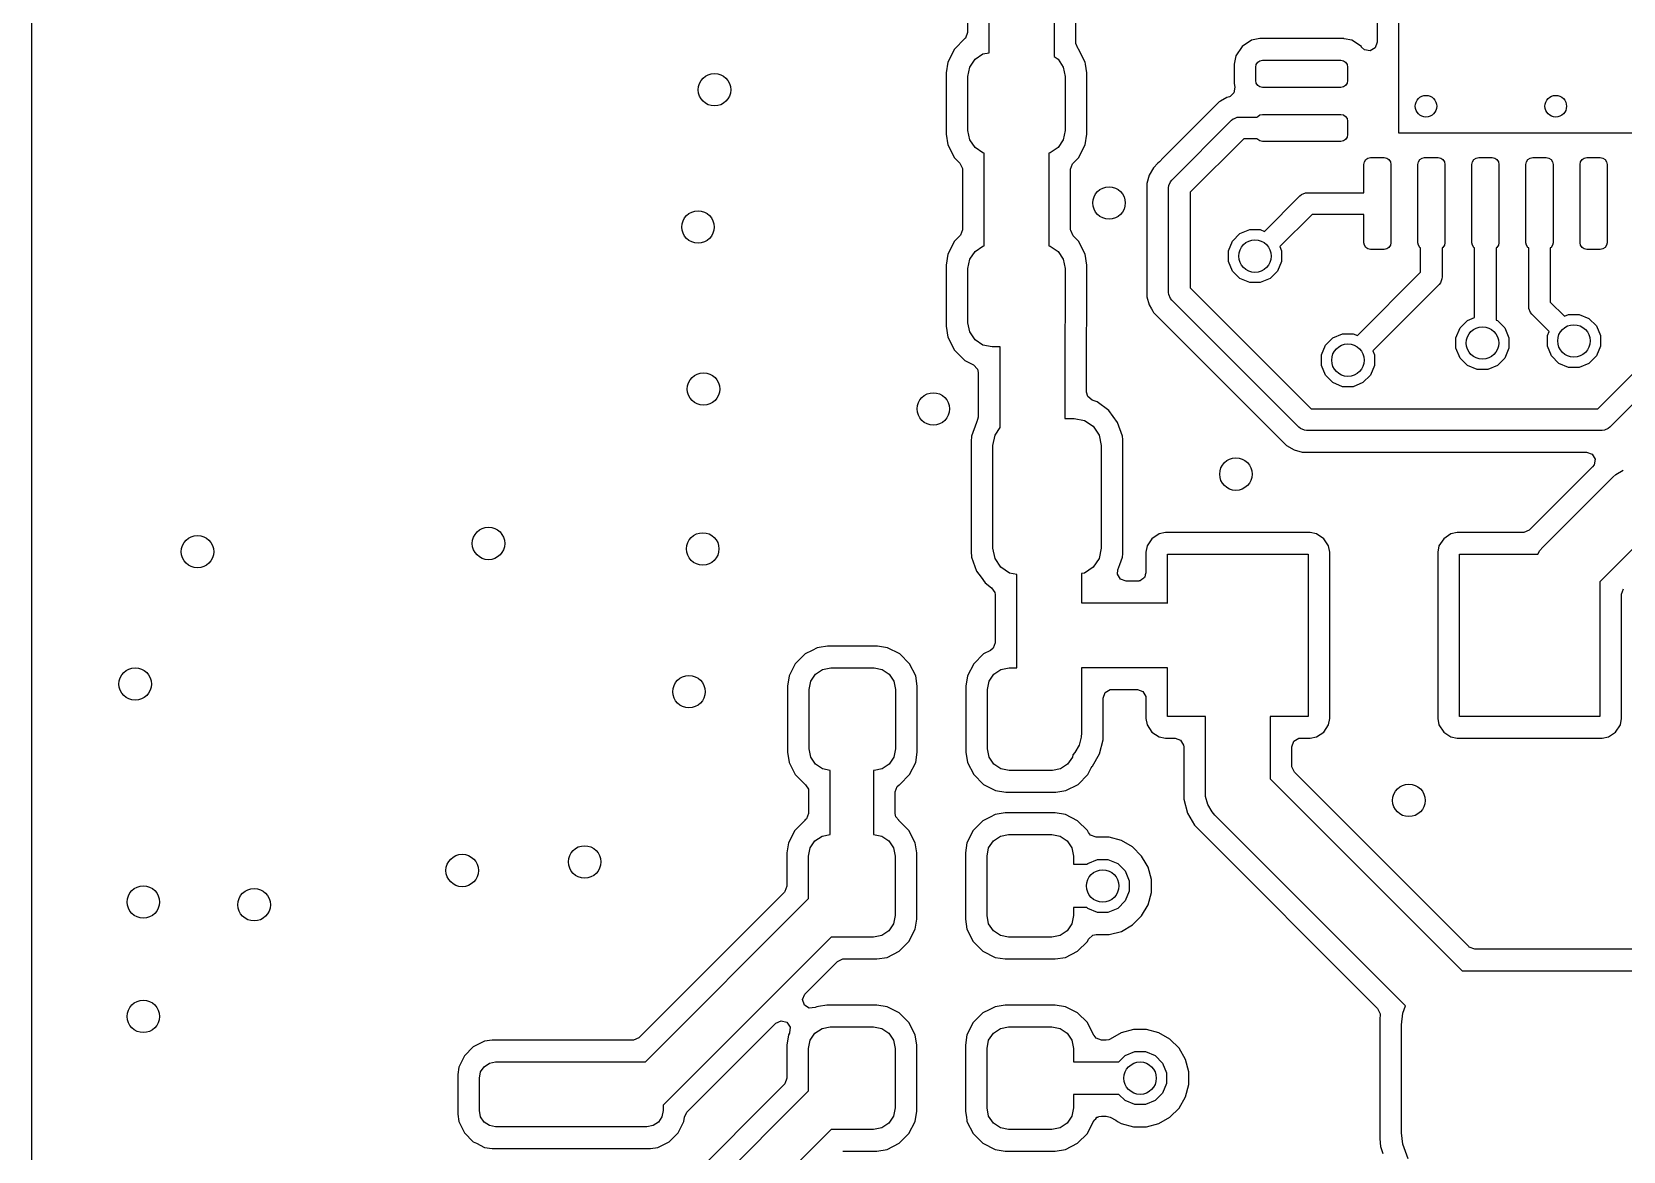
# Model space of a CAD drawing. Extents: x 4.94 to 6.9, y -4.14 to -2.94.
# Drawn here: x 4.943 to 5.522, y -3.782 to -3.375 of the extents above; entities that cross this region are included whole.
import ezdxf

# ---------------------------------------------------------------- set-up
doc = ezdxf.new("R2010")
doc.units = 0
doc.header["$MEASUREMENT"] = 0
doc.layers.add('BLACK', color=7, linetype='CONTINUOUS')

msp = doc.modelspace()

# ---------------------------------------------------------------- linework, layer by layer
at = {"layer": 'BLACK', "linetype": 'CONTINUOUS'}
for p, q in [((4.94266, -3.75444), (4.94266, -3.18183)), ((5.44059, -3.41161), (5.44059, -3.26988)), ((5.29134, -3.38227), (5.29134, -3.31665)), ((5.31496, -3.3265), (5.31496, -3.38367)), ((5.28344, -3.32766), (5.28344, -3.37492)), ((5.32285, -3.37862), (5.32285, -3.33713)), ((5.4327, -3.36208), (5.4327, -3.37847)), ((5.28253, -3.37712), (5.27872, -3.38094)), ((5.28272, -3.37692), (5.28253, -3.37712)), ((5.28344, -3.37492), (5.28272, -3.37692)), ((5.32287, -3.37889), (5.32285, -3.37862)), ((5.32377, -3.38082), (5.32287, -3.37889)), ((5.38685, -3.37775), (5.38342, -3.38003)), ((5.38987, -3.37715), (5.38685, -3.37775)), ((5.38685, -3.37775), (5.38685, -3.37775)), ((5.42045, -3.37715), (5.38987, -3.37715)), ((5.42064, -3.37718), (5.42045, -3.37715)), ((5.42045, -3.37715), (5.42045, -3.37715)), ((5.42347, -3.37775), (5.42064, -3.37718)), ((5.42689, -3.38003), (5.42347, -3.37775)), ((5.4327, -3.37847), (5.43197, -3.38047)), ((5.27872, -3.38094), (5.27631, -3.38566)), ((5.28426, -3.38752), (5.28618, -3.38464)), ((5.28618, -3.38464), (5.28905, -3.38272)), ((5.28905, -3.38272), (5.29134, -3.38227)), ((5.31496, -3.38367), (5.31642, -3.38464)), ((5.31642, -3.38464), (5.31834, -3.38752)), ((5.32388, -3.38094), (5.32377, -3.38082)), ((5.32629, -3.38566), (5.32388, -3.38094)), ((5.32388, -3.38094), (5.32388, -3.38094)), ((5.32388, -3.38094), (5.32388, -3.38094)), ((5.38113, -3.38346), (5.38053, -3.38648)), ((5.38342, -3.38003), (5.38113, -3.38346)), ((5.427, -3.38019), (5.42689, -3.38003)), ((5.42803, -3.38116), (5.427, -3.38019)), ((5.43013, -3.38153), (5.42803, -3.38116)), ((5.43197, -3.38047), (5.43013, -3.38153)), ((5.27631, -3.38566), (5.27569, -3.38959)), ((5.27569, -3.38959), (5.27569, -3.38959)), ((5.27569, -3.38959), (5.27569, -3.41191)), ((5.27631, -3.38566), (5.27631, -3.38566)), ((5.28358, -3.39091), (5.28426, -3.38752)), ((5.31834, -3.38752), (5.31902, -3.39091)), ((5.32642, -3.38648), (5.32629, -3.38566)), ((5.32629, -3.38566), (5.32629, -3.38566)), ((5.32629, -3.38566), (5.32629, -3.38566)), ((5.32691, -3.38959), (5.32642, -3.38648)), ((5.32691, -3.41191), (5.32691, -3.38959)), ((5.38053, -3.38648), (5.38053, -3.39344)), ((5.38843, -3.3875), (5.38861, -3.38656)), ((5.38843, -3.39242), (5.38843, -3.3875)), ((5.38861, -3.38656), (5.38915, -3.38576)), ((5.38915, -3.38576), (5.38994, -3.38523)), ((5.38994, -3.38523), (5.39089, -3.38504)), ((5.39089, -3.38504), (5.41943, -3.38504)), ((5.41943, -3.38504), (5.42037, -3.38523)), ((5.42037, -3.38523), (5.42117, -3.38576)), ((5.42117, -3.38576), (5.4217, -3.38656)), ((5.4217, -3.38656), (5.42189, -3.3875)), ((5.42189, -3.3875), (5.42189, -3.39242)), ((5.28358, -3.41059), (5.28358, -3.39091)), ((5.31902, -3.39091), (5.31902, -3.41059)), ((5.38081, -3.39482), (5.38048, -3.39692)), ((5.38053, -3.39344), (5.38081, -3.39482)), ((5.38861, -3.39336), (5.38843, -3.39242)), ((5.38915, -3.39416), (5.38861, -3.39336)), ((5.38994, -3.39469), (5.38915, -3.39416)), ((5.39089, -3.39488), (5.38994, -3.39469)), ((5.41943, -3.39488), (5.39089, -3.39488)), ((5.42037, -3.39469), (5.41943, -3.39488)), ((5.42117, -3.39416), (5.42037, -3.39469)), ((5.4217, -3.39336), (5.42117, -3.39416)), ((5.42189, -3.39242), (5.4217, -3.39336)), ((5.37514, -3.40018), (5.35476, -3.42056)), ((5.37554, -3.39994), (5.37514, -3.40018)), ((5.37564, -3.39989), (5.37554, -3.39994)), ((5.37554, -3.39994), (5.37554, -3.39994)), ((5.37784, -3.39862), (5.37564, -3.39989)), ((5.37884, -3.39835), (5.37784, -3.39862)), ((5.37911, -3.39822), (5.37884, -3.39835)), ((5.38048, -3.39692), (5.37911, -3.39822)), ((5.35783, -3.42865), (5.37962, -3.40686)), ((5.37962, -3.40686), (5.38021, -3.40637)), ((5.38021, -3.40637), (5.38069, -3.40618)), ((5.38069, -3.40618), (5.38163, -3.40578)), ((5.38163, -3.40578), (5.3824, -3.40571)), ((5.3824, -3.40571), (5.38897, -3.40571)), ((5.38897, -3.40571), (5.38915, -3.40545)), ((5.38915, -3.40545), (5.38994, -3.40491)), ((5.38994, -3.40491), (5.39089, -3.40472)), ((5.39089, -3.40472), (5.41943, -3.40472)), ((5.41943, -3.40472), (5.42037, -3.40491)), ((5.42037, -3.40491), (5.42117, -3.40545)), ((5.42117, -3.40545), (5.4217, -3.40624)), ((5.4217, -3.40624), (5.42189, -3.40719)), ((5.42189, -3.40719), (5.42189, -3.41211)), ((5.27569, -3.41191), (5.27569, -3.41191)), ((5.27569, -3.41191), (5.27631, -3.41583)), ((5.28426, -3.41398), (5.28358, -3.41059)), ((5.31902, -3.41059), (5.31834, -3.41398)), ((5.32629, -3.41583), (5.32691, -3.41191)), ((5.38403, -3.41358), (5.36455, -3.43307)), ((5.38897, -3.41358), (5.38403, -3.41358)), ((5.38915, -3.41385), (5.38897, -3.41358)), ((5.4217, -3.41305), (5.42117, -3.41385)), ((5.42189, -3.41211), (5.4217, -3.41305)), ((5.53635, -3.41161), (5.44059, -3.41161)), ((5.27631, -3.41583), (5.27631, -3.41583)), ((5.27631, -3.41583), (5.27631, -3.41583)), ((5.27631, -3.41583), (5.27631, -3.41583)), ((5.27631, -3.41583), (5.27872, -3.42056)), ((5.28618, -3.41685), (5.28426, -3.41398)), ((5.28905, -3.41877), (5.28618, -3.41685)), ((5.28949, -3.41886), (5.28905, -3.41877)), ((5.28949, -3.45263), (5.28949, -3.41886)), ((5.31355, -3.41877), (5.31311, -3.41886)), ((5.31311, -3.41886), (5.31311, -3.45263)), ((5.31642, -3.41685), (5.31355, -3.41877)), ((5.31834, -3.41398), (5.31642, -3.41685)), ((5.32388, -3.42056), (5.32629, -3.41583)), ((5.38994, -3.41438), (5.38915, -3.41385)), ((5.39089, -3.41457), (5.38994, -3.41438)), ((5.41943, -3.41457), (5.39089, -3.41457)), ((5.42037, -3.41438), (5.41943, -3.41457)), ((5.42117, -3.41385), (5.42037, -3.41438)), ((5.27872, -3.42056), (5.28068, -3.42252)), ((5.28068, -3.42252), (5.28158, -3.42445)), ((5.28158, -3.42445), (5.28159, -3.42472)), ((5.28159, -3.42472), (5.28159, -3.44677)), ((5.321, -3.42472), (5.32173, -3.42272)), ((5.321, -3.44677), (5.321, -3.42472)), ((5.32173, -3.42272), (5.32191, -3.42252)), ((5.32191, -3.42252), (5.32388, -3.42056)), ((5.35114, -3.42417), (5.34959, -3.42687)), ((5.35279, -3.42252), (5.35114, -3.42417)), ((5.35335, -3.42197), (5.35279, -3.42252)), ((5.35476, -3.42056), (5.35335, -3.42197)), ((5.4278, -3.42293), (5.42798, -3.42199)), ((5.4278, -3.43327), (5.4278, -3.42293)), ((5.42798, -3.42199), (5.42852, -3.42119)), ((5.42852, -3.42119), (5.42931, -3.42066)), ((5.42931, -3.42066), (5.43026, -3.42047)), ((5.43026, -3.42047), (5.43518, -3.42047)), ((5.43518, -3.42047), (5.43612, -3.42066)), ((5.43612, -3.42066), (5.43692, -3.42119)), ((5.43692, -3.42119), (5.43745, -3.42199)), ((5.43745, -3.42199), (5.43764, -3.42293)), ((5.43764, -3.42293), (5.43764, -3.45148)), ((5.44748, -3.42293), (5.44767, -3.42199)), ((5.44748, -3.45148), (5.44748, -3.42293)), ((5.44767, -3.42199), (5.4482, -3.42119)), ((5.4482, -3.42119), (5.449, -3.42066)), ((5.449, -3.42066), (5.44994, -3.42047)), ((5.44994, -3.42047), (5.45486, -3.42047)), ((5.45486, -3.42047), (5.4558, -3.42066)), ((5.4558, -3.42066), (5.4566, -3.42119)), ((5.4566, -3.42119), (5.45714, -3.42199)), ((5.45714, -3.42199), (5.45732, -3.42293)), ((5.45732, -3.42293), (5.45732, -3.45148)), ((5.46717, -3.42293), (5.46735, -3.42199)), ((5.46717, -3.45148), (5.46717, -3.42293)), ((5.46735, -3.42199), (5.46789, -3.42119)), ((5.46789, -3.42119), (5.46868, -3.42066)), ((5.46868, -3.42066), (5.46963, -3.42047)), ((5.46963, -3.42047), (5.47455, -3.42047)), ((5.47455, -3.42047), (5.47549, -3.42066)), ((5.47549, -3.42066), (5.47629, -3.42119)), ((5.47629, -3.42119), (5.47682, -3.42199)), ((5.47682, -3.42199), (5.47701, -3.42293)), ((5.47701, -3.42293), (5.47701, -3.45148)), ((5.48685, -3.42293), (5.48704, -3.42199)), ((5.48685, -3.45148), (5.48685, -3.42293)), ((5.48704, -3.42199), (5.48757, -3.42119)), ((5.48757, -3.42119), (5.48837, -3.42066)), ((5.48837, -3.42066), (5.48931, -3.42047)), ((5.48931, -3.42047), (5.49423, -3.42047)), ((5.49423, -3.42047), (5.49517, -3.42066)), ((5.49517, -3.42066), (5.49597, -3.42119)), ((5.49597, -3.42119), (5.49651, -3.42199)), ((5.49651, -3.42199), (5.49669, -3.42293)), ((5.49669, -3.42293), (5.49669, -3.45148)), ((5.50654, -3.42293), (5.50672, -3.42199)), ((5.50654, -3.45148), (5.50654, -3.42293)), ((5.50672, -3.42199), (5.50726, -3.42119)), ((5.50726, -3.42119), (5.50805, -3.42066)), ((5.50805, -3.42066), (5.509, -3.42047)), ((5.509, -3.42047), (5.51392, -3.42047)), ((5.51392, -3.42047), (5.51486, -3.42066)), ((5.51486, -3.42066), (5.51566, -3.42119)), ((5.51566, -3.42119), (5.51619, -3.42199)), ((5.51619, -3.42199), (5.51638, -3.42293)), ((5.51638, -3.42293), (5.51638, -3.45148)), ((5.34959, -3.42687), (5.34878, -3.42988)), ((5.34878, -3.42988), (5.34878, -3.47112)), ((5.34959, -3.42687), (5.34959, -3.42687)), ((5.35667, -3.43144), (5.35675, -3.43067)), ((5.35675, -3.43067), (5.35734, -3.42925)), ((5.35734, -3.42925), (5.35783, -3.42865)), ((5.35667, -3.46957), (5.35667, -3.43144)), ((5.36455, -3.43307), (5.36455, -3.46794)), ((5.3916, -3.44733), (5.40451, -3.43442)), ((5.40451, -3.43442), (5.40511, -3.43393)), ((5.40511, -3.43393), (5.40652, -3.43334)), ((5.40652, -3.43334), (5.40729, -3.43327)), ((5.40729, -3.43327), (5.4278, -3.43327)), ((5.40892, -3.44114), (5.39717, -3.4529)), ((5.4278, -3.44114), (5.40892, -3.44114)), ((5.4278, -3.45148), (5.4278, -3.44114)), ((5.28159, -3.44677), (5.28087, -3.44877)), ((5.32102, -3.44704), (5.321, -3.44677)), ((5.32191, -3.44897), (5.32102, -3.44704)), ((5.37997, -3.45088), (5.38268, -3.44816)), ((5.38268, -3.44816), (5.38623, -3.44669)), ((5.38623, -3.44669), (5.39007, -3.44669)), ((5.39007, -3.44669), (5.3916, -3.44733)), ((5.27872, -3.45094), (5.27631, -3.45566)), ((5.28068, -3.44897), (5.27872, -3.45094)), ((5.28087, -3.44877), (5.28068, -3.44897)), ((5.28618, -3.45464), (5.28905, -3.45272)), ((5.28905, -3.45272), (5.28949, -3.45263)), ((5.31311, -3.45263), (5.31355, -3.45272)), ((5.31355, -3.45272), (5.31642, -3.45464)), ((5.32388, -3.45094), (5.32191, -3.44897)), ((5.32629, -3.45566), (5.32388, -3.45094)), ((5.32388, -3.45094), (5.32388, -3.45094)), ((5.32388, -3.45094), (5.32388, -3.45094)), ((5.3785, -3.45443), (5.37997, -3.45088)), ((5.39717, -3.4529), (5.3978, -3.45443)), ((5.42798, -3.45242), (5.4278, -3.45148)), ((5.42852, -3.45322), (5.42798, -3.45242)), ((5.42931, -3.45375), (5.42852, -3.45322)), ((5.43026, -3.45394), (5.42931, -3.45375)), ((5.43518, -3.45394), (5.43026, -3.45394)), ((5.43612, -3.45375), (5.43518, -3.45394)), ((5.43692, -3.45322), (5.43612, -3.45375)), ((5.43745, -3.45242), (5.43692, -3.45322)), ((5.43764, -3.45148), (5.43745, -3.45242)), ((5.44767, -3.45242), (5.44748, -3.45148)), ((5.4482, -3.45322), (5.44767, -3.45242)), ((5.44846, -3.45339), (5.4482, -3.45322)), ((5.44846, -3.46222), (5.44846, -3.45339)), ((5.4566, -3.45322), (5.45634, -3.45339)), ((5.45634, -3.45339), (5.45634, -3.46385)), ((5.45714, -3.45242), (5.4566, -3.45322)), ((5.45732, -3.45148), (5.45714, -3.45242)), ((5.46735, -3.45242), (5.46717, -3.45148)), ((5.46789, -3.45322), (5.46735, -3.45242)), ((5.46815, -3.45339), (5.46789, -3.45322)), ((5.46815, -3.47873), (5.46815, -3.45339)), ((5.47629, -3.45322), (5.47602, -3.45339)), ((5.47602, -3.45339), (5.47602, -3.47963)), ((5.47682, -3.45242), (5.47629, -3.45322)), ((5.47701, -3.45148), (5.47682, -3.45242)), ((5.48704, -3.45242), (5.48685, -3.45148)), ((5.48757, -3.45322), (5.48704, -3.45242)), ((5.48783, -3.45339), (5.48757, -3.45322)), ((5.48783, -3.4747), (5.48783, -3.45339)), ((5.49597, -3.45322), (5.49571, -3.45339)), ((5.49571, -3.45339), (5.49571, -3.47307)), ((5.49651, -3.45242), (5.49597, -3.45322)), ((5.49669, -3.45148), (5.49651, -3.45242)), ((5.50672, -3.45242), (5.50654, -3.45148)), ((5.50726, -3.45322), (5.50672, -3.45242)), ((5.50805, -3.45375), (5.50726, -3.45322)), ((5.509, -3.45394), (5.50805, -3.45375)), ((5.51392, -3.45394), (5.509, -3.45394)), ((5.51486, -3.45375), (5.51392, -3.45394)), ((5.51566, -3.45322), (5.51486, -3.45375)), ((5.51619, -3.45242), (5.51566, -3.45322)), ((5.51638, -3.45148), (5.51619, -3.45242)), ((5.27631, -3.45566), (5.27569, -3.45959)), ((5.27569, -3.45959), (5.27569, -3.45959)), ((5.27569, -3.45959), (5.27569, -3.48191)), ((5.27631, -3.45566), (5.27631, -3.45566)), ((5.28358, -3.46091), (5.28426, -3.45752)), ((5.28426, -3.45752), (5.28618, -3.45464)), ((5.31642, -3.45464), (5.31834, -3.45752)), ((5.31834, -3.45752), (5.31902, -3.46091)), ((5.32691, -3.45959), (5.32629, -3.45566)), ((5.32691, -3.48191), (5.32691, -3.45959)), ((5.3785, -3.45827), (5.3785, -3.45443)), ((5.37997, -3.46182), (5.3785, -3.45827)), ((5.3978, -3.45827), (5.39633, -3.46182)), ((5.3978, -3.45443), (5.3978, -3.45827)), ((5.28358, -3.48059), (5.28358, -3.46091)), ((5.31902, -3.46091), (5.31902, -3.48059)), ((5.38268, -3.46453), (5.37997, -3.46182)), ((5.38623, -3.466), (5.38268, -3.46453)), ((5.39362, -3.46453), (5.39007, -3.466)), ((5.39633, -3.46182), (5.39362, -3.46453)), ((5.42545, -3.48523), (5.44846, -3.46222)), ((5.45626, -3.46462), (5.45568, -3.46604)), ((5.45634, -3.46385), (5.45626, -3.46462)), ((5.34878, -3.47112), (5.34959, -3.47413)), ((5.35675, -3.47034), (5.35667, -3.46957)), ((5.35734, -3.47175), (5.35675, -3.47034)), ((5.36455, -3.46794), (5.40858, -3.51197)), ((5.39007, -3.466), (5.38623, -3.466)), ((5.45519, -3.46663), (5.43102, -3.4908)), ((5.45568, -3.46604), (5.45519, -3.46663)), ((5.34959, -3.47413), (5.34959, -3.47413)), ((5.34959, -3.47413), (5.35044, -3.4756)), ((5.35044, -3.4756), (5.3509, -3.47641)), ((5.3509, -3.47641), (5.35104, -3.47666)), ((5.35104, -3.47666), (5.35114, -3.47683)), ((5.35114, -3.47683), (5.39748, -3.52317)), ((5.35783, -3.47235), (5.35734, -3.47175)), ((5.40416, -3.51869), (5.35783, -3.47235)), ((5.48791, -3.47547), (5.48783, -3.4747)), ((5.4885, -3.47689), (5.48791, -3.47547)), ((5.48899, -3.47749), (5.4885, -3.47689)), ((5.49529, -3.48379), (5.48899, -3.47749)), ((5.49571, -3.47307), (5.50086, -3.47823)), ((5.27569, -3.48191), (5.27569, -3.48191)), ((5.27569, -3.48191), (5.27631, -3.48583)), ((5.28426, -3.48398), (5.28358, -3.48059)), ((5.31902, -3.48059), (5.3189, -3.48118)), ((5.3189, -3.48118), (5.3189, -3.51546)), ((5.32679, -3.4829), (5.32683, -3.48241)), ((5.32679, -3.50589), (5.32679, -3.4829)), ((5.32683, -3.48241), (5.32691, -3.48191)), ((5.32691, -3.48191), (5.32691, -3.48191)), ((5.46135, -3.48608), (5.46282, -3.48253)), ((5.46282, -3.48253), (5.46553, -3.47982)), ((5.46553, -3.47982), (5.46815, -3.47873)), ((5.47602, -3.47963), (5.47647, -3.47982)), ((5.47647, -3.47982), (5.47918, -3.48253)), ((5.47918, -3.48253), (5.48065, -3.48608)), ((5.50086, -3.47823), (5.50239, -3.47759)), ((5.50239, -3.47759), (5.50623, -3.47759)), ((5.50623, -3.47759), (5.50978, -3.47906)), ((5.50978, -3.47906), (5.5125, -3.48178)), ((5.5125, -3.48178), (5.51397, -3.48532)), ((5.27631, -3.48583), (5.27631, -3.48583)), ((5.27631, -3.48583), (5.27872, -3.49056)), ((5.28618, -3.48685), (5.28426, -3.48398)), ((5.28905, -3.48877), (5.28618, -3.48685)), ((5.29244, -3.48945), (5.28905, -3.48877)), ((5.41235, -3.49233), (5.41382, -3.48878)), ((5.41382, -3.48878), (5.41653, -3.48607)), ((5.41653, -3.48607), (5.42008, -3.4846)), ((5.42008, -3.4846), (5.42392, -3.4846)), ((5.42392, -3.4846), (5.42545, -3.48523)), ((5.46135, -3.48992), (5.46135, -3.48608)), ((5.48065, -3.48608), (5.48065, -3.48992)), ((5.49466, -3.48532), (5.49529, -3.48379)), ((5.49466, -3.48916), (5.49466, -3.48532)), ((5.51397, -3.48532), (5.51397, -3.48916)), ((5.27872, -3.49056), (5.28247, -3.49431)), ((5.28247, -3.49431), (5.28247, -3.49431)), ((5.28247, -3.49431), (5.28247, -3.49431)), ((5.28247, -3.49431), (5.28568, -3.49595)), ((5.29528, -3.48945), (5.29244, -3.48945)), ((5.29528, -3.51882), (5.29528, -3.48945)), ((5.41235, -3.49617), (5.41235, -3.49233)), ((5.43102, -3.4908), (5.43165, -3.49233)), ((5.43165, -3.49233), (5.43165, -3.49617)), ((5.46282, -3.49347), (5.46135, -3.48992)), ((5.46553, -3.49618), (5.46282, -3.49347)), ((5.47918, -3.49347), (5.47647, -3.49618)), ((5.48065, -3.48992), (5.47918, -3.49347)), ((5.49613, -3.49271), (5.49466, -3.48916)), ((5.49885, -3.49543), (5.49613, -3.49271)), ((5.5125, -3.49271), (5.50978, -3.49543)), ((5.51397, -3.48916), (5.5125, -3.49271)), ((5.28568, -3.49595), (5.28713, -3.4975)), ((5.28713, -3.4975), (5.28738, -3.49872)), ((5.28738, -3.49872), (5.28738, -3.51497)), ((5.41382, -3.49972), (5.41235, -3.49617)), ((5.41653, -3.50244), (5.41382, -3.49972)), ((5.43018, -3.49972), (5.42747, -3.50244)), ((5.43165, -3.49617), (5.43018, -3.49972)), ((5.46908, -3.49765), (5.46553, -3.49618)), ((5.47292, -3.49765), (5.46908, -3.49765)), ((5.47647, -3.49618), (5.47292, -3.49765)), ((5.50239, -3.4969), (5.49885, -3.49543)), ((5.50623, -3.4969), (5.50239, -3.4969)), ((5.50978, -3.49543), (5.50623, -3.4969)), ((5.513, -3.51197), (5.52794, -3.49703)), ((5.32723, -3.50748), (5.32679, -3.50589)), ((5.42008, -3.50391), (5.41653, -3.50244)), ((5.42392, -3.50391), (5.42008, -3.50391)), ((5.42747, -3.50244), (5.42392, -3.50391)), ((5.53466, -3.50144), (5.51741, -3.51869)), ((5.32887, -3.50883), (5.32723, -3.50748)), ((5.33063, -3.50944), (5.32887, -3.50883)), ((5.33493, -3.51262), (5.33063, -3.50944)), ((5.40858, -3.51197), (5.513, -3.51197)), ((5.2867, -3.51692), (5.28494, -3.52196)), ((5.28677, -3.51682), (5.2867, -3.51692)), ((5.2867, -3.51692), (5.2867, -3.51692)), ((5.28681, -3.51671), (5.28677, -3.51682)), ((5.28738, -3.51497), (5.28681, -3.51671)), ((5.28681, -3.51671), (5.28681, -3.51671)), ((5.28681, -3.51671), (5.28681, -3.51671)), ((5.3189, -3.51546), (5.32224, -3.51546)), ((5.32224, -3.51546), (5.32601, -3.51621)), ((5.32601, -3.51621), (5.3292, -3.51834)), ((5.33649, -3.51474), (5.33493, -3.51262)), ((5.3381, -3.51692), (5.33649, -3.51474)), ((5.33987, -3.52196), (5.3381, -3.51692)), ((5.28487, -3.5227), (5.28482, -3.52316)), ((5.28482, -3.52316), (5.28482, -3.56484)), ((5.28494, -3.52196), (5.28487, -3.5227)), ((5.28494, -3.52196), (5.28494, -3.52196)), ((5.29272, -3.5253), (5.29347, -3.52153)), ((5.29347, -3.52153), (5.29528, -3.51882)), ((5.3292, -3.51834), (5.33134, -3.52153)), ((5.33134, -3.52153), (5.33209, -3.5253)), ((5.33998, -3.52316), (5.33987, -3.52196)), ((5.33998, -3.56484), (5.33998, -3.52316)), ((5.39748, -3.52317), (5.39968, -3.52537)), ((5.40476, -3.51918), (5.40416, -3.51869)), ((5.40618, -3.51977), (5.40476, -3.51918)), ((5.40695, -3.51984), (5.40618, -3.51977)), ((5.51463, -3.51984), (5.40695, -3.51984)), ((5.5154, -3.51977), (5.51463, -3.51984)), ((5.51681, -3.51918), (5.5154, -3.51977)), ((5.51741, -3.51869), (5.51681, -3.51918)), ((5.29272, -3.5627), (5.29272, -3.5253)), ((5.33209, -3.5253), (5.33209, -3.5627)), ((5.39968, -3.52537), (5.40238, -3.52693)), ((5.40238, -3.52693), (5.40539, -3.52774)), ((5.40539, -3.52774), (5.40539, -3.52774)), ((5.40539, -3.52774), (5.50894, -3.52774)), ((5.50894, -3.52774), (5.51093, -3.52846)), ((5.51093, -3.52846), (5.512, -3.53031)), ((5.51113, -3.53305), (5.48802, -3.55616)), ((5.51163, -3.5324), (5.51113, -3.53305)), ((5.512, -3.53031), (5.51163, -3.5324)), ((5.51962, -3.53587), (5.52229, -3.53432)), ((5.49295, -3.5624), (5.51846, -3.53688)), ((5.51846, -3.53688), (5.51962, -3.53587)), ((5.35322, -3.55752), (5.35061, -3.55927)), ((5.35552, -3.55707), (5.35322, -3.55752)), ((5.40826, -3.55707), (5.35552, -3.55707)), ((5.41056, -3.55752), (5.40826, -3.55707)), ((5.41317, -3.55927), (5.41056, -3.55752)), ((5.41056, -3.55752), (5.41056, -3.55752)), ((5.41056, -3.55752), (5.41056, -3.55752)), ((5.45952, -3.55752), (5.45691, -3.55927)), ((5.46182, -3.55707), (5.45952, -3.55752)), ((5.48583, -3.55707), (5.46182, -3.55707)), ((5.4861, -3.55706), (5.48583, -3.55707)), ((5.48802, -3.55616), (5.4861, -3.55706)), ((5.5317, -3.55705), (5.51378, -3.57497)), ((5.29347, -3.56647), (5.29272, -3.5627)), ((5.33209, -3.5627), (5.33134, -3.56647)), ((5.34886, -3.56188), (5.34841, -3.56418)), ((5.34841, -3.56418), (5.34841, -3.57167)), ((5.35061, -3.55927), (5.34886, -3.56188)), ((5.41492, -3.56188), (5.41317, -3.55927)), ((5.41537, -3.56418), (5.41492, -3.56188)), ((5.41537, -3.62479), (5.41537, -3.56418)), ((5.45516, -3.56188), (5.4547, -3.56418)), ((5.4547, -3.56418), (5.4547, -3.62479)), ((5.45691, -3.55927), (5.45516, -3.56188)), ((5.49112, -3.56496), (5.49193, -3.56356)), ((5.49193, -3.56356), (5.49295, -3.5624)), ((5.28482, -3.56484), (5.28484, -3.56501)), ((5.28484, -3.56501), (5.28494, -3.56604)), ((5.28494, -3.56604), (5.28494, -3.56604)), ((5.28494, -3.56604), (5.2867, -3.57108)), ((5.2956, -3.56966), (5.29347, -3.56647)), ((5.29879, -3.57179), (5.2956, -3.56966)), ((5.3292, -3.56966), (5.32601, -3.57179)), ((5.33134, -3.56647), (5.3292, -3.56966)), ((5.33825, -3.57065), (5.33896, -3.56862)), ((5.33896, -3.56862), (5.33987, -3.56604)), ((5.33987, -3.56604), (5.33998, -3.56484)), ((5.3563, -3.5827), (5.3563, -3.56496)), ((5.3563, -3.56496), (5.40748, -3.56496)), ((5.40748, -3.56496), (5.40748, -3.62402)), ((5.4626, -3.62402), (5.4626, -3.56496)), ((5.4626, -3.56496), (5.49112, -3.56496)), ((5.2867, -3.57108), (5.2867, -3.57108)), ((5.2867, -3.57108), (5.28836, -3.57332)), ((5.28836, -3.57332), (5.28988, -3.57538)), ((5.28988, -3.57538), (5.29222, -3.57711)), ((5.30138, -3.57231), (5.29879, -3.57179)), ((5.30138, -3.6063), (5.30138, -3.57231)), ((5.32601, -3.57179), (5.325, -3.572)), ((5.325, -3.572), (5.325, -3.58268)), ((5.33813, -3.57221), (5.33825, -3.57065)), ((5.33919, -3.57406), (5.33813, -3.57221)), ((5.34119, -3.57478), (5.33919, -3.57406)), ((5.3453, -3.57478), (5.34119, -3.57478)), ((5.34584, -3.57474), (5.3453, -3.57478)), ((5.34595, -3.57467), (5.34584, -3.57474)), ((5.34636, -3.5746), (5.34595, -3.57467)), ((5.34698, -3.57408), (5.34636, -3.5746)), ((5.34768, -3.57367), (5.34698, -3.57408)), ((5.34777, -3.57341), (5.34768, -3.57367)), ((5.34799, -3.57323), (5.34777, -3.57341)), ((5.34813, -3.57243), (5.34799, -3.57323)), ((5.34841, -3.57167), (5.34813, -3.57243)), ((5.51378, -3.57497), (5.51378, -3.62402)), ((5.29222, -3.57711), (5.2934, -3.57889)), ((5.2934, -3.57889), (5.29348, -3.57962)), ((5.29348, -3.57962), (5.29348, -3.59718)), ((5.52167, -3.57953), (5.5224, -3.57753)), ((5.52167, -3.62479), (5.52167, -3.57953)), ((5.325, -3.58268), (5.35602, -3.58268)), ((5.35602, -3.58268), (5.3563, -3.5827)), ((5.22871, -3.59899), (5.22683, -3.59995)), ((5.22941, -3.59888), (5.22871, -3.59899)), ((5.2324, -3.59841), (5.22941, -3.59888)), ((5.25063, -3.59841), (5.2324, -3.59841)), ((5.25064, -3.59841), (5.25063, -3.59841)), ((5.25063, -3.59841), (5.25063, -3.59841)), ((5.25063, -3.59841), (5.25063, -3.59841)), ((5.25433, -3.59899), (5.25064, -3.59841)), ((5.25878, -3.60126), (5.25433, -3.59899)), ((5.25433, -3.59899), (5.25433, -3.59899)), ((5.29276, -3.59918), (5.29179, -3.59995)), ((5.29348, -3.59718), (5.29276, -3.59918)), ((5.22073, -3.60479), (5.21846, -3.60924)), ((5.22426, -3.60126), (5.22073, -3.60479)), ((5.22073, -3.60479), (5.22073, -3.60479)), ((5.22683, -3.59995), (5.22426, -3.60126)), ((5.26231, -3.60479), (5.25878, -3.60126)), ((5.25878, -3.60126), (5.25878, -3.60126)), ((5.26458, -3.60924), (5.26231, -3.60479)), ((5.26231, -3.60479), (5.26231, -3.60479)), ((5.26231, -3.60479), (5.26231, -3.60479)), ((5.28569, -3.60479), (5.28342, -3.60924)), ((5.28922, -3.60126), (5.28569, -3.60479)), ((5.28569, -3.60479), (5.28569, -3.60479)), ((5.29179, -3.59995), (5.28922, -3.60126)), ((5.28922, -3.60126), (5.28922, -3.60126)), ((5.21846, -3.60924), (5.21788, -3.61293)), ((5.21846, -3.60924), (5.21846, -3.60924)), ((5.22637, -3.61116), (5.22808, -3.60861)), ((5.22808, -3.60861), (5.23063, -3.6069)), ((5.23063, -3.6069), (5.23365, -3.6063)), ((5.23365, -3.6063), (5.24939, -3.6063)), ((5.24939, -3.6063), (5.25241, -3.6069)), ((5.25241, -3.6069), (5.25496, -3.60861)), ((5.25496, -3.60861), (5.25667, -3.61116)), ((5.26516, -3.61293), (5.26458, -3.60924)), ((5.28342, -3.60924), (5.28284, -3.61293)), ((5.28342, -3.60924), (5.28342, -3.60924)), ((5.29133, -3.61116), (5.29304, -3.60861)), ((5.29304, -3.60861), (5.29559, -3.6069)), ((5.29559, -3.6069), (5.29861, -3.6063)), ((5.29861, -3.6063), (5.30138, -3.6063)), ((5.35602, -3.6063), (5.325, -3.6063)), ((5.325, -3.6063), (5.325, -3.61381)), ((5.3563, -3.60628), (5.35602, -3.6063)), ((5.3563, -3.62402), (5.3563, -3.60628)), ((5.21788, -3.61293), (5.21788, -3.61293)), ((5.21788, -3.61293), (5.21788, -3.63707)), ((5.22577, -3.61417), (5.22637, -3.61116)), ((5.22577, -3.63583), (5.22577, -3.61417)), ((5.25667, -3.61116), (5.25727, -3.61417)), ((5.25727, -3.61417), (5.25727, -3.63583)), ((5.26516, -3.63707), (5.26516, -3.61293)), ((5.28284, -3.61293), (5.28284, -3.61293)), ((5.28284, -3.61293), (5.28284, -3.63707)), ((5.29073, -3.61417), (5.29133, -3.61116)), ((5.29073, -3.63583), (5.29073, -3.61417)), ((5.325, -3.61381), (5.325, -3.63)), ((5.33289, -3.6173), (5.33362, -3.6153)), ((5.33362, -3.6153), (5.33546, -3.61424)), ((5.33546, -3.61424), (5.336, -3.61419)), ((5.336, -3.61419), (5.3453, -3.61419)), ((5.3453, -3.61419), (5.34729, -3.61492)), ((5.34729, -3.61492), (5.34836, -3.61676)), ((5.33289, -3.63259), (5.33289, -3.6173)), ((5.34836, -3.61676), (5.34841, -3.6173)), ((5.34841, -3.6173), (5.34841, -3.62479)), ((5.34841, -3.62479), (5.34886, -3.6271)), ((5.34886, -3.6271), (5.34886, -3.6271)), ((5.34886, -3.6271), (5.35061, -3.62971)), ((5.37008, -3.62402), (5.3563, -3.62402)), ((5.37008, -3.65157), (5.37008, -3.62402)), ((5.40748, -3.62402), (5.3937, -3.62402)), ((5.3937, -3.62402), (5.3937, -3.64668)), ((5.41317, -3.62971), (5.41492, -3.6271)), ((5.41492, -3.6271), (5.41537, -3.62479)), ((5.4547, -3.62479), (5.45516, -3.6271)), ((5.45516, -3.6271), (5.45516, -3.6271)), ((5.45516, -3.6271), (5.45691, -3.62971)), ((5.51378, -3.62402), (5.4626, -3.62402)), ((5.51947, -3.62971), (5.52122, -3.6271)), ((5.52122, -3.6271), (5.52167, -3.62479)), ((5.3249, -3.63154), (5.3241, -3.63452)), ((5.325, -3.63), (5.3249, -3.63154)), ((5.33155, -3.63761), (5.33289, -3.63259)), ((5.35061, -3.62971), (5.35322, -3.63145)), ((5.35322, -3.63145), (5.35322, -3.63145)), ((5.35322, -3.63145), (5.35552, -3.63191)), ((5.35552, -3.63191), (5.35907, -3.63191)), ((5.35907, -3.63191), (5.36107, -3.63264)), ((5.36107, -3.63264), (5.36214, -3.63448)), ((5.40159, -3.63502), (5.40232, -3.63302)), ((5.40232, -3.63302), (5.40416, -3.63196)), ((5.40416, -3.63196), (5.4047, -3.63191)), ((5.4047, -3.63191), (5.40826, -3.63191)), ((5.40826, -3.63191), (5.41056, -3.63145)), ((5.41056, -3.63145), (5.41317, -3.62971)), ((5.45691, -3.62971), (5.45952, -3.63145)), ((5.45952, -3.63145), (5.45952, -3.63145)), ((5.45952, -3.63145), (5.46182, -3.63191)), ((5.46182, -3.63191), (5.51456, -3.63191)), ((5.51456, -3.63191), (5.51686, -3.63145)), ((5.51686, -3.63145), (5.51947, -3.62971)), ((5.21788, -3.63707), (5.21846, -3.64076)), ((5.22637, -3.63884), (5.22577, -3.63583)), ((5.22808, -3.64139), (5.22637, -3.63884)), ((5.25667, -3.63884), (5.25496, -3.64139)), ((5.25727, -3.63583), (5.25667, -3.63884)), ((5.26458, -3.64076), (5.26516, -3.63707)), ((5.28284, -3.63707), (5.28342, -3.64076)), ((5.29133, -3.63884), (5.29073, -3.63583)), ((5.29304, -3.64139), (5.29133, -3.63884)), ((5.32163, -3.63884), (5.31992, -3.64139)), ((5.32181, -3.63794), (5.32163, -3.63884)), ((5.32256, -3.63719), (5.32181, -3.63794)), ((5.3241, -3.63452), (5.32256, -3.63719)), ((5.32896, -3.6421), (5.33155, -3.63761)), ((5.36214, -3.63448), (5.36219, -3.63502)), ((5.36219, -3.63502), (5.36219, -3.65417)), ((5.40159, -3.64212), (5.40159, -3.63502)), ((5.21846, -3.64076), (5.21846, -3.64076)), ((5.21846, -3.64076), (5.22073, -3.64521)), ((5.22073, -3.64521), (5.22426, -3.64874)), ((5.23063, -3.6431), (5.22808, -3.64139)), ((5.23346, -3.64366), (5.23063, -3.6431)), ((5.23346, -3.66705), (5.23346, -3.64366)), ((5.24939, -3.6437), (5.24921, -3.6437)), ((5.24921, -3.6437), (5.24921, -3.66705)), ((5.25241, -3.6431), (5.24939, -3.6437)), ((5.25496, -3.64139), (5.25241, -3.6431)), ((5.25878, -3.64874), (5.26231, -3.64521)), ((5.26231, -3.64521), (5.26458, -3.64076)), ((5.26231, -3.64521), (5.26231, -3.64521)), ((5.26458, -3.64076), (5.26458, -3.64076)), ((5.26458, -3.64076), (5.26458, -3.64076)), ((5.28342, -3.64076), (5.28342, -3.64076)), ((5.28342, -3.64076), (5.28569, -3.64521)), ((5.28569, -3.64521), (5.28922, -3.64874)), ((5.29559, -3.6431), (5.29304, -3.64139)), ((5.29861, -3.6437), (5.29559, -3.6431)), ((5.31435, -3.6437), (5.29861, -3.6437)), ((5.31737, -3.6431), (5.31435, -3.6437)), ((5.31992, -3.64139), (5.31737, -3.6431)), ((5.32374, -3.64874), (5.32727, -3.64521)), ((5.32727, -3.64521), (5.32853, -3.64275)), ((5.32853, -3.64275), (5.32886, -3.64228)), ((5.32883, -3.64226), (5.32896, -3.6421)), ((5.32886, -3.64228), (5.32883, -3.64226)), ((5.32896, -3.6421), (5.32896, -3.6421)), ((5.40161, -3.6424), (5.40159, -3.64212)), ((5.40251, -3.64432), (5.40161, -3.6424)), ((5.46599, -3.70781), (5.40251, -3.64432)), ((5.22426, -3.64874), (5.22426, -3.64874)), ((5.22426, -3.64874), (5.22426, -3.64874)), ((5.22426, -3.64874), (5.22426, -3.64874)), ((5.22426, -3.64874), (5.22429, -3.64876)), ((5.22429, -3.64876), (5.2243, -3.64878)), ((5.2243, -3.64878), (5.22444, -3.64892)), ((5.22444, -3.64892), (5.22441, -3.64894)), ((5.22441, -3.64894), (5.22548, -3.65052)), ((5.22548, -3.65052), (5.22557, -3.65128)), ((5.22557, -3.65128), (5.22557, -3.65934)), ((5.25711, -3.6515), (5.25783, -3.6495)), ((5.25783, -3.6495), (5.25859, -3.6489)), ((5.25858, -3.64889), (5.25878, -3.64874)), ((5.25859, -3.6489), (5.25858, -3.64889)), ((5.28922, -3.64874), (5.28922, -3.64874)), ((5.28922, -3.64874), (5.29367, -3.65101)), ((5.29367, -3.65101), (5.29367, -3.65101)), ((5.29367, -3.65101), (5.29367, -3.65101)), ((5.29367, -3.65101), (5.29737, -3.65159)), ((5.3156, -3.65159), (5.31929, -3.65101)), ((5.31929, -3.65101), (5.32374, -3.64874)), ((5.3937, -3.64668), (5.46363, -3.71661)), ((5.25711, -3.65934), (5.25711, -3.6515)), ((5.29737, -3.65159), (5.3156, -3.65159)), ((5.36219, -3.65417), (5.36353, -3.65918)), ((5.37018, -3.65312), (5.37008, -3.65157)), ((5.37098, -3.65609), (5.37018, -3.65312)), ((5.37252, -3.65876), (5.37098, -3.65609)), ((5.22408, -3.66201), (5.22055, -3.66554)), ((5.22428, -3.66186), (5.22408, -3.66201)), ((5.22484, -3.66134), (5.22425, -3.66182)), ((5.22425, -3.66182), (5.22428, -3.66186)), ((5.22557, -3.65934), (5.22484, -3.66134)), ((5.25735, -3.66055), (5.25711, -3.65934)), ((5.25847, -3.66176), (5.25735, -3.66055)), ((5.2584, -3.66186), (5.25847, -3.66176)), ((5.2586, -3.66201), (5.2584, -3.66186)), ((5.26213, -3.66554), (5.2586, -3.66201)), ((5.28904, -3.66201), (5.28551, -3.66554)), ((5.29168, -3.66066), (5.28904, -3.66201)), ((5.29349, -3.65974), (5.29168, -3.66066)), ((5.29419, -3.65963), (5.29349, -3.65974)), ((5.29718, -3.65915), (5.29419, -3.65963)), ((5.31541, -3.65915), (5.29718, -3.65915)), ((5.31911, -3.65974), (5.31541, -3.65915)), ((5.31541, -3.65915), (5.31541, -3.65915)), ((5.31541, -3.65915), (5.31541, -3.65915)), ((5.31541, -3.65915), (5.31541, -3.65915)), ((5.32356, -3.66201), (5.31911, -3.65974)), ((5.31911, -3.65974), (5.31911, -3.65974)), ((5.32709, -3.66554), (5.32356, -3.66201)), ((5.32356, -3.66201), (5.32356, -3.66201)), ((5.36353, -3.65918), (5.36353, -3.65918)), ((5.36353, -3.65918), (5.36612, -3.66367)), ((5.37354, -3.65993), (5.37252, -3.65876)), ((5.44297, -3.72936), (5.37354, -3.65993)), ((5.22055, -3.66554), (5.21828, -3.66999)), ((5.22055, -3.66554), (5.22055, -3.66554)), ((5.2279, -3.66935), (5.23045, -3.66765)), ((5.23045, -3.66765), (5.23346, -3.66705)), ((5.24921, -3.66705), (5.25223, -3.66765)), ((5.25223, -3.66765), (5.25478, -3.66935)), ((5.2644, -3.66999), (5.26213, -3.66554)), ((5.26213, -3.66554), (5.26213, -3.66554)), ((5.26213, -3.66554), (5.26213, -3.66554)), ((5.28551, -3.66554), (5.28324, -3.66999)), ((5.28551, -3.66554), (5.28551, -3.66554)), ((5.29286, -3.66935), (5.29541, -3.66765)), ((5.29541, -3.66765), (5.29843, -3.66705)), ((5.29843, -3.66705), (5.31417, -3.66705)), ((5.31417, -3.66705), (5.31719, -3.66765)), ((5.31719, -3.66765), (5.31974, -3.66935)), ((5.32748, -3.66631), (5.32709, -3.66554)), ((5.32709, -3.66554), (5.32709, -3.66554)), ((5.32709, -3.66554), (5.32709, -3.66554)), ((5.32826, -3.66728), (5.32748, -3.66631)), ((5.33026, -3.66801), (5.32826, -3.66728)), ((5.33034, -3.66801), (5.33026, -3.66801)), ((5.33501, -3.66801), (5.33034, -3.66801)), ((5.33952, -3.66922), (5.33501, -3.66801)), ((5.36612, -3.66367), (5.43282, -3.73037)), ((5.21828, -3.66999), (5.2177, -3.67368)), ((5.2177, -3.67368), (5.2177, -3.67368)), ((5.2177, -3.67368), (5.2177, -3.6858)), ((5.21828, -3.66999), (5.21828, -3.66999)), ((5.22559, -3.67492), (5.22619, -3.67191)), ((5.22619, -3.67191), (5.2279, -3.66935)), ((5.25478, -3.66935), (5.25649, -3.67191)), ((5.25649, -3.67191), (5.25709, -3.67492)), ((5.26498, -3.67368), (5.2644, -3.66999)), ((5.26498, -3.69782), (5.26498, -3.67368)), ((5.26498, -3.67368), (5.26498, -3.67368)), ((5.28324, -3.66999), (5.28266, -3.67368)), ((5.28266, -3.67368), (5.28266, -3.67368)), ((5.28266, -3.67368), (5.28266, -3.69782)), ((5.28324, -3.66999), (5.28324, -3.66999)), ((5.29055, -3.67492), (5.29115, -3.67191)), ((5.29115, -3.67191), (5.29286, -3.66935)), ((5.31974, -3.66935), (5.32145, -3.67191)), ((5.32145, -3.67191), (5.32205, -3.67492)), ((5.34357, -3.67156), (5.33952, -3.66922)), ((5.33952, -3.66922), (5.33952, -3.66922)), ((5.34687, -3.67486), (5.34357, -3.67156)), ((5.22559, -3.69036), (5.22559, -3.67492)), ((5.25709, -3.67492), (5.25709, -3.69657)), ((5.29055, -3.69657), (5.29055, -3.67492)), ((5.32205, -3.67492), (5.32205, -3.67787)), ((5.32205, -3.67787), (5.3269, -3.67787)), ((5.3269, -3.67787), (5.32721, -3.67756)), ((5.32721, -3.67756), (5.33076, -3.67609)), ((5.33076, -3.67609), (5.3346, -3.67609)), ((5.3346, -3.67609), (5.33815, -3.67756)), ((5.33815, -3.67756), (5.34086, -3.68028)), ((5.34086, -3.68028), (5.34233, -3.68383)), ((5.34849, -3.67766), (5.34687, -3.67486)), ((5.3492, -3.6789), (5.34849, -3.67766)), ((5.35041, -3.68341), (5.3492, -3.6789)), ((5.2177, -3.6858), (5.21697, -3.6878)), ((5.34233, -3.68383), (5.34233, -3.68767)), ((5.35041, -3.68808), (5.35041, -3.68341)), ((5.21679, -3.688), (5.16375, -3.74104)), ((5.16611, -3.74984), (5.22559, -3.69036)), ((5.21697, -3.6878), (5.21679, -3.688)), ((5.34086, -3.69122), (5.33815, -3.69393)), ((5.34233, -3.68767), (5.34086, -3.69122)), ((5.3492, -3.69259), (5.35041, -3.68808)), ((5.25709, -3.69657), (5.25649, -3.69959)), ((5.29115, -3.69959), (5.29055, -3.69657)), ((5.32205, -3.69657), (5.32145, -3.69959)), ((5.3269, -3.69362), (5.32205, -3.69362)), ((5.32205, -3.69362), (5.32205, -3.69657)), ((5.32721, -3.69393), (5.3269, -3.69362)), ((5.33076, -3.6954), (5.32721, -3.69393)), ((5.3346, -3.6954), (5.33076, -3.6954)), ((5.33815, -3.69393), (5.3346, -3.6954)), ((5.34357, -3.69994), (5.34687, -3.69664)), ((5.34687, -3.69664), (5.3492, -3.69259)), ((5.25478, -3.70214), (5.25223, -3.70385)), ((5.25649, -3.69959), (5.25478, -3.70214)), ((5.26213, -3.70596), (5.2644, -3.70151)), ((5.2644, -3.70151), (5.26498, -3.69782)), ((5.28266, -3.69782), (5.28324, -3.70151)), ((5.28324, -3.70151), (5.28324, -3.70151)), ((5.28324, -3.70151), (5.28551, -3.70596)), ((5.29286, -3.70214), (5.29115, -3.69959)), ((5.29541, -3.70385), (5.29286, -3.70214)), ((5.31974, -3.70214), (5.31719, -3.70385)), ((5.32145, -3.69959), (5.31974, -3.70214)), ((5.32904, -3.70373), (5.33026, -3.70348)), ((5.33026, -3.70348), (5.33501, -3.70348)), ((5.33501, -3.70348), (5.33952, -3.70228)), ((5.33501, -3.70348), (5.33501, -3.70348)), ((5.33952, -3.70228), (5.34357, -3.69994)), ((5.23377, -3.70445), (5.1726, -3.76562)), ((5.24921, -3.70445), (5.23377, -3.70445)), ((5.25223, -3.70385), (5.24921, -3.70445)), ((5.2586, -3.70949), (5.26213, -3.70596)), ((5.28551, -3.70596), (5.28904, -3.70949)), ((5.29843, -3.70445), (5.29541, -3.70385)), ((5.31417, -3.70445), (5.29843, -3.70445)), ((5.31719, -3.70385), (5.31417, -3.70445)), ((5.32356, -3.70949), (5.32709, -3.70596)), ((5.32709, -3.70596), (5.32748, -3.70518)), ((5.32748, -3.70518), (5.32904, -3.70373)), ((5.46619, -3.70799), (5.46599, -3.70781)), ((5.46819, -3.70872), (5.46619, -3.70799)), ((5.57365, -3.70872), (5.46819, -3.70872)), ((5.2243, -3.72508), (5.23613, -3.71325)), ((5.23613, -3.71325), (5.23806, -3.71235)), ((5.23806, -3.71235), (5.23833, -3.71234)), ((5.23833, -3.71234), (5.25045, -3.71234)), ((5.25045, -3.71234), (5.25415, -3.71176)), ((5.25045, -3.71234), (5.25045, -3.71234)), ((5.25415, -3.71176), (5.2586, -3.70949)), ((5.28904, -3.70949), (5.28904, -3.70949)), ((5.28904, -3.70949), (5.29349, -3.71176)), ((5.29349, -3.71176), (5.29349, -3.71176)), ((5.29349, -3.71176), (5.29349, -3.71176)), ((5.29349, -3.71176), (5.29718, -3.71234)), ((5.29718, -3.71234), (5.31541, -3.71234)), ((5.31541, -3.71234), (5.31911, -3.71176)), ((5.31911, -3.71176), (5.32356, -3.70949)), ((5.46363, -3.71661), (5.57142, -3.71661)), ((5.2234, -3.72712), (5.22423, -3.72516)), ((5.22423, -3.72516), (5.2243, -3.72508)), ((5.22402, -3.72915), (5.2234, -3.72712)), ((5.2258, -3.73031), (5.22402, -3.72915)), ((5.22791, -3.73005), (5.2258, -3.73031)), ((5.22853, -3.72974), (5.22791, -3.73005)), ((5.22923, -3.72963), (5.22853, -3.72974)), ((5.23222, -3.72915), (5.22923, -3.72963)), ((5.25045, -3.72915), (5.23222, -3.72915)), ((5.25415, -3.72974), (5.25045, -3.72915)), ((5.25045, -3.72915), (5.25045, -3.72915)), ((5.25045, -3.72915), (5.25045, -3.72915)), ((5.25045, -3.72915), (5.25045, -3.72915)), ((5.2586, -3.73201), (5.25415, -3.72974)), ((5.25415, -3.72974), (5.25415, -3.72974)), ((5.26213, -3.73554), (5.2586, -3.73201)), ((5.2586, -3.73201), (5.2586, -3.73201)), ((5.28904, -3.73201), (5.28551, -3.73554)), ((5.29131, -3.73085), (5.28904, -3.73201)), ((5.29349, -3.72974), (5.29131, -3.73085)), ((5.29419, -3.72963), (5.29349, -3.72974)), ((5.29718, -3.72915), (5.29419, -3.72963)), ((5.31541, -3.72915), (5.29718, -3.72915)), ((5.31911, -3.72974), (5.31541, -3.72915)), ((5.31541, -3.72915), (5.31541, -3.72915)), ((5.31541, -3.72915), (5.31541, -3.72915)), ((5.31541, -3.72915), (5.31541, -3.72915)), ((5.32356, -3.73201), (5.31911, -3.72974)), ((5.31911, -3.72974), (5.31911, -3.72974)), ((5.32709, -3.73554), (5.32356, -3.73201)), ((5.32356, -3.73201), (5.32356, -3.73201)), ((5.43282, -3.73037), (5.43371, -3.7323)), ((5.43371, -3.7323), (5.43371, -3.73285)), ((5.4415, -3.7363), (5.44195, -3.73211)), ((5.44195, -3.73211), (5.44297, -3.72936)), ((5.18122, -3.76817), (5.21363, -3.73576)), ((5.21363, -3.73576), (5.21555, -3.73486)), ((5.21555, -3.73486), (5.21761, -3.73541)), ((5.21761, -3.73541), (5.21883, -3.73715)), ((5.21883, -3.73715), (5.21864, -3.73927)), ((5.2279, -3.73935), (5.23045, -3.73765)), ((5.23045, -3.73765), (5.23346, -3.73705)), ((5.23346, -3.73705), (5.24921, -3.73705)), ((5.24921, -3.73705), (5.25223, -3.73765)), ((5.25223, -3.73765), (5.25478, -3.73935)), ((5.2644, -3.73999), (5.26213, -3.73554)), ((5.26213, -3.73554), (5.26213, -3.73554)), ((5.26213, -3.73554), (5.26213, -3.73554)), ((5.28551, -3.73554), (5.28324, -3.73999)), ((5.28551, -3.73554), (5.28551, -3.73554)), ((5.29286, -3.73935), (5.29541, -3.73765)), ((5.29541, -3.73765), (5.29843, -3.73705)), ((5.29843, -3.73705), (5.31417, -3.73705)), ((5.31417, -3.73705), (5.31719, -3.73765)), ((5.31719, -3.73765), (5.31974, -3.73935)), ((5.32947, -3.74021), (5.32709, -3.73554)), ((5.32709, -3.73554), (5.32709, -3.73554)), ((5.34396, -3.73801), (5.33945, -3.73922)), ((5.34863, -3.73801), (5.34396, -3.73801)), ((5.34396, -3.73801), (5.34396, -3.73801)), ((5.35315, -3.73922), (5.34863, -3.73801)), ((5.43371, -3.73285), (5.4336, -3.73407)), ((5.4336, -3.73407), (5.4336, -3.7779)), ((5.4415, -3.77567), (5.4415, -3.7363)), ((5.10758, -3.74234), (5.10345, -3.74436)), ((5.11027, -3.74195), (5.10758, -3.74234)), ((5.16155, -3.74195), (5.11027, -3.74195)), ((5.16182, -3.74194), (5.16155, -3.74195)), ((5.16375, -3.74104), (5.16182, -3.74194)), ((5.21828, -3.73999), (5.2177, -3.74368)), ((5.2177, -3.74368), (5.2177, -3.74368)), ((5.2177, -3.74368), (5.2177, -3.7558)), ((5.2186, -3.73937), (5.21828, -3.73999)), ((5.21864, -3.73927), (5.2186, -3.73937)), ((5.22559, -3.74492), (5.22619, -3.74191)), ((5.22619, -3.74191), (5.2279, -3.73935)), ((5.25478, -3.73935), (5.25649, -3.74191)), ((5.25649, -3.74191), (5.25709, -3.74492)), ((5.26498, -3.74368), (5.2644, -3.73999)), ((5.26498, -3.76782), (5.26498, -3.74368)), ((5.26498, -3.74368), (5.26498, -3.74368)), ((5.28324, -3.73999), (5.28266, -3.74368)), ((5.28266, -3.74368), (5.28266, -3.74368)), ((5.28266, -3.74368), (5.28266, -3.76782)), ((5.28324, -3.73999), (5.28324, -3.73999)), ((5.29055, -3.74492), (5.29115, -3.74191)), ((5.29115, -3.74191), (5.29286, -3.73935)), ((5.31974, -3.73935), (5.32145, -3.74191)), ((5.32145, -3.74191), (5.32205, -3.74492)), ((5.32954, -3.74017), (5.32947, -3.74021)), ((5.33025, -3.74122), (5.32954, -3.74017)), ((5.33225, -3.74195), (5.33025, -3.74122)), ((5.33389, -3.74195), (5.33225, -3.74195)), ((5.33496, -3.74176), (5.33389, -3.74195)), ((5.33513, -3.74162), (5.33496, -3.74176)), ((5.33545, -3.74153), (5.33513, -3.74162)), ((5.33945, -3.73922), (5.33545, -3.74153)), ((5.33945, -3.73922), (5.33945, -3.73922)), ((5.35719, -3.74156), (5.35315, -3.73922)), ((5.35315, -3.73922), (5.35315, -3.73922)), ((5.36049, -3.74486), (5.35719, -3.74156)), ((5.10019, -3.74762), (5.09817, -3.75176)), ((5.10345, -3.74436), (5.10019, -3.74762)), ((5.10019, -3.74762), (5.10019, -3.74762)), ((5.10345, -3.74436), (5.10345, -3.74436)), ((5.10931, -3.75029), (5.11157, -3.74984)), ((5.11157, -3.74984), (5.16611, -3.74984)), ((5.22559, -3.76036), (5.22559, -3.74492)), ((5.25709, -3.74492), (5.25709, -3.76657)), ((5.29055, -3.76657), (5.29055, -3.74492)), ((5.32205, -3.74492), (5.32205, -3.74984)), ((5.32205, -3.74984), (5.33855, -3.74984)), ((5.33855, -3.74984), (5.34083, -3.74756)), ((5.34083, -3.74756), (5.34438, -3.74609)), ((5.34438, -3.74609), (5.34822, -3.74609)), ((5.34822, -3.74609), (5.35177, -3.74756)), ((5.35177, -3.74756), (5.35448, -3.75028)), ((5.36283, -3.7489), (5.36049, -3.74486)), ((5.36049, -3.74486), (5.36049, -3.74486)), ((5.36049, -3.74486), (5.36049, -3.74486)), ((5.36404, -3.75341), (5.36283, -3.7489)), ((4.94266, -3.85286), (4.94266, -3.75444)), ((5.09817, -3.75176), (5.09778, -3.75444)), ((5.09778, -3.75444), (5.09778, -3.76887)), ((5.10567, -3.75575), (5.10612, -3.75349)), ((5.10612, -3.75349), (5.1074, -3.75157)), ((5.1074, -3.75157), (5.10931, -3.75029)), ((5.35448, -3.75028), (5.35595, -3.75383)), ((5.35595, -3.75383), (5.35595, -3.75767)), ((5.36404, -3.75808), (5.36404, -3.75341)), ((5.10567, -3.76756), (5.10567, -3.75575)), ((5.21679, -3.758), (5.1806, -3.79419)), ((5.18296, -3.80299), (5.22559, -3.76036)), ((5.21697, -3.7578), (5.21679, -3.758)), ((5.2177, -3.7558), (5.21697, -3.7578)), ((5.35448, -3.76122), (5.35177, -3.76393)), ((5.35595, -3.75767), (5.35448, -3.76122)), ((5.36283, -3.76259), (5.36404, -3.75808)), ((5.1726, -3.76562), (5.1726, -3.76756)), ((5.25709, -3.76657), (5.25649, -3.76959)), ((5.29115, -3.76959), (5.29055, -3.76657)), ((5.32205, -3.76657), (5.32145, -3.76959)), ((5.33855, -3.76165), (5.32205, -3.76165)), ((5.32205, -3.76165), (5.32205, -3.76657)), ((5.34083, -3.76393), (5.33855, -3.76165)), ((5.34438, -3.7654), (5.34083, -3.76393)), ((5.34822, -3.7654), (5.34438, -3.7654)), ((5.35177, -3.76393), (5.34822, -3.7654)), ((5.35719, -3.76994), (5.36049, -3.76664)), ((5.36049, -3.76664), (5.36283, -3.76259)), ((5.09778, -3.76887), (5.09817, -3.77155)), ((5.09817, -3.77155), (5.10019, -3.77569)), ((5.10612, -3.76982), (5.10567, -3.76756)), ((5.1074, -3.77173), (5.10612, -3.76982)), ((5.10931, -3.77302), (5.1074, -3.77173)), ((5.11157, -3.77346), (5.10931, -3.77302)), ((5.16895, -3.77302), (5.16669, -3.77346)), ((5.17087, -3.77173), (5.16895, -3.77302)), ((5.17215, -3.76982), (5.17087, -3.77173)), ((5.1726, -3.76756), (5.17215, -3.76982)), ((5.17808, -3.77569), (5.1801, -3.77155)), ((5.1801, -3.77155), (5.18034, -3.76992)), ((5.18034, -3.76992), (5.18122, -3.76817)), ((5.25478, -3.77214), (5.25223, -3.77385)), ((5.25649, -3.76959), (5.25478, -3.77214)), ((5.26213, -3.77596), (5.2644, -3.77151)), ((5.2644, -3.77151), (5.26498, -3.76782)), ((5.28266, -3.76782), (5.28302, -3.77012)), ((5.28302, -3.77012), (5.28318, -3.77108)), ((5.28318, -3.77108), (5.28324, -3.77151)), ((5.28324, -3.77151), (5.28324, -3.77151)), ((5.28324, -3.77151), (5.28551, -3.77596)), ((5.29286, -3.77214), (5.29115, -3.76959)), ((5.29541, -3.77385), (5.29286, -3.77214)), ((5.31974, -3.77214), (5.31719, -3.77385)), ((5.32145, -3.76959), (5.31974, -3.77214)), ((5.32729, -3.77556), (5.32947, -3.77129)), ((5.32947, -3.77129), (5.32952, -3.77132)), ((5.32952, -3.77132), (5.32956, -3.7711)), ((5.32956, -3.7711), (5.33014, -3.77062)), ((5.33014, -3.77062), (5.3306, -3.77002)), ((5.3306, -3.77002), (5.33098, -3.76991)), ((5.33098, -3.76991), (5.33119, -3.76973)), ((5.33119, -3.76973), (5.33225, -3.76955)), ((5.33225, -3.76955), (5.33389, -3.76955)), ((5.33389, -3.76955), (5.33545, -3.76996)), ((5.33545, -3.76996), (5.33742, -3.7711)), ((5.33742, -3.7711), (5.33812, -3.77151)), ((5.33812, -3.77151), (5.33945, -3.77228)), ((5.33945, -3.77228), (5.34396, -3.77348)), ((5.34863, -3.77348), (5.35315, -3.77228)), ((5.35315, -3.77228), (5.35719, -3.76994)), ((5.10019, -3.77569), (5.10019, -3.77569)), ((5.10019, -3.77569), (5.10345, -3.77894)), ((5.16669, -3.77346), (5.11157, -3.77346)), ((5.17482, -3.77894), (5.17808, -3.77569)), ((5.23377, -3.77445), (5.19179, -3.81643)), ((5.24921, -3.77445), (5.23377, -3.77445)), ((5.25223, -3.77385), (5.24921, -3.77445)), ((5.2586, -3.77949), (5.26213, -3.77596)), ((5.28551, -3.77596), (5.28904, -3.77949)), ((5.29843, -3.77445), (5.29541, -3.77385)), ((5.31417, -3.77445), (5.29843, -3.77445)), ((5.31719, -3.77385), (5.31417, -3.77445)), ((5.32356, -3.77949), (5.32709, -3.77596)), ((5.32709, -3.77596), (5.32729, -3.77556)), ((5.34396, -3.77348), (5.34396, -3.77348)), ((5.34396, -3.77348), (5.34863, -3.77348)), ((5.34863, -3.77348), (5.34863, -3.77348)), ((5.4336, -3.7779), (5.43385, -3.78068)), ((5.44195, -3.77985), (5.4415, -3.77567)), ((5.10345, -3.77894), (5.10345, -3.77894)), ((5.10345, -3.77894), (5.10345, -3.77894)), ((5.10345, -3.77894), (5.10456, -3.77949)), ((5.10456, -3.77949), (5.10758, -3.78097)), ((5.10758, -3.78097), (5.10758, -3.78097)), ((5.10758, -3.78097), (5.10758, -3.78097)), ((5.10758, -3.78097), (5.11027, -3.78136)), ((5.11027, -3.78136), (5.11027, -3.78136)), ((5.11027, -3.78136), (5.168, -3.78136)), ((5.168, -3.78136), (5.17068, -3.78097)), ((5.168, -3.78136), (5.168, -3.78136)), ((5.17068, -3.78097), (5.17482, -3.77894)), ((5.23806, -3.78235), (5.23833, -3.78234)), ((5.23833, -3.78234), (5.25045, -3.78234)), ((5.25045, -3.78234), (5.25415, -3.78176)), ((5.25045, -3.78234), (5.25045, -3.78234)), ((5.25415, -3.78176), (5.2586, -3.77949)), ((5.28904, -3.77949), (5.28904, -3.77949)), ((5.28904, -3.77949), (5.29349, -3.78176)), ((5.29349, -3.78176), (5.29349, -3.78176)), ((5.29349, -3.78176), (5.29349, -3.78176)), ((5.29349, -3.78176), (5.29718, -3.78234)), ((5.29718, -3.78234), (5.31541, -3.78234)), ((5.31541, -3.78234), (5.31911, -3.78176)), ((5.31911, -3.78176), (5.32356, -3.77949)), ((5.43385, -3.78068), (5.43466, -3.78325)), ((5.4439, -3.7851), (5.44195, -3.77985))]:
    msp.add_line(p, q, dxfattribs=at)
at = {"layer": 'BLACK'}
for centre, radius in [((5.1913, -3.39575), 0.00591), ((5.45043, -3.40177), 0.00394), ((5.49768, -3.40177), 0.00394), ((5.335, -3.437), 0.00591), ((5.1853, -3.44575), 0.00591), ((5.38815, -3.45635), 0.00591), ((5.471, -3.488), 0.00591), ((5.50431, -3.48724), 0.00591), ((5.422, -3.49425), 0.00591), ((5.1873, -3.50475), 0.00591), ((5.271, -3.512), 0.00591), ((5.3812, -3.53575), 0.00591), ((5.003, -3.564), 0.00591), ((5.109, -3.561), 0.00591), ((5.18701, -3.56299), 0.00591), ((4.98031, -3.6122), 0.00591), ((5.182, -3.615), 0.00591), ((5.4442, -3.65459), 0.00591), ((5.09941, -3.68012), 0.00591), ((5.144, -3.677), 0.00591), ((5.33268, -3.68575), 0.00591), ((4.98327, -3.6916), 0.00591), ((5.02362, -3.69259), 0.00591), ((4.98327, -3.73327), 0.00591), ((5.3463, -3.75575), 0.00591)]:
    msp.add_circle(centre, radius, dxfattribs=at)
at = {"layer": 'WHITE'}
for centre, radius in [((5.1913, -3.39575), 0.00591), ((5.45043, -3.40177), 0.00394), ((5.49768, -3.40177), 0.00394), ((5.335, -3.437), 0.00591), ((5.1853, -3.44575), 0.00591), ((5.38815, -3.45635), 0.00591), ((5.471, -3.488), 0.00591), ((5.50431, -3.48724), 0.00591), ((5.422, -3.49425), 0.00591), ((5.1873, -3.50475), 0.00591), ((5.271, -3.512), 0.00591), ((5.3812, -3.53575), 0.00591), ((5.003, -3.564), 0.00591), ((5.109, -3.561), 0.00591), ((5.18701, -3.56299), 0.00591), ((4.98031, -3.6122), 0.00591), ((5.182, -3.615), 0.00591), ((5.4442, -3.65459), 0.00591), ((5.09941, -3.68012), 0.00591), ((5.144, -3.677), 0.00591), ((5.33268, -3.68575), 0.00591), ((4.98327, -3.6916), 0.00591), ((5.02362, -3.69259), 0.00591), ((4.98327, -3.73327), 0.00591), ((5.3463, -3.75575), 0.00591)]:
    msp.add_circle(centre, radius, dxfattribs=at)

doc.saveas('drawing.dxf')
